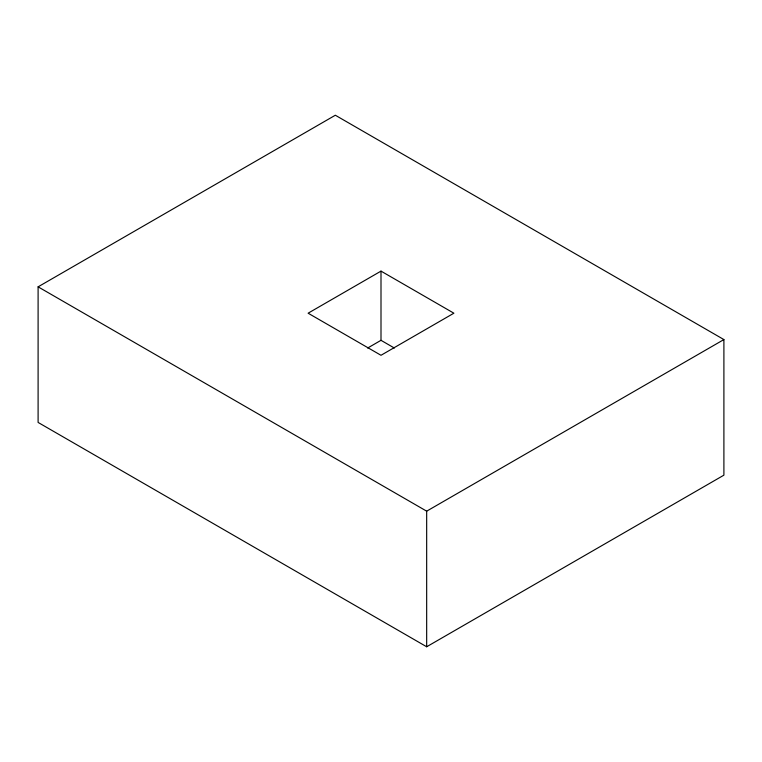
<?xml version="1.0" encoding="UTF-8"?>
<svg xmlns="http://www.w3.org/2000/svg" width="762" height="762" viewBox="0 0 762 762"><rect width="100%" height="100%" fill="white"/><g stroke="black" fill="none" stroke-linecap="round" stroke-linejoin="round"><path stroke-width="1.14" d="M38.1 286.836L335.328 115.233L723.9 339.566L723.9 475.164L426.672 646.767L38.1 422.434L38.1 286.836L426.672 511.169L723.9 339.566M381 271.12L308.115 313.201L381 355.283L453.885 313.201L381 271.12L381 340.319L394.345 348.024M367.655 348.024L381 340.319M426.672 511.169L426.672 646.767"/></g></svg>
